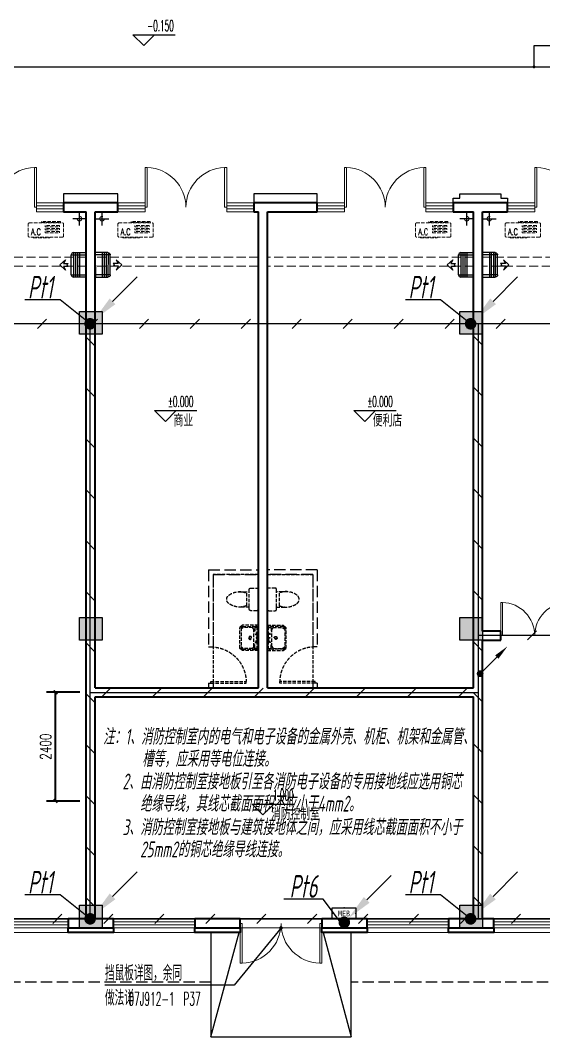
# Model space of a CAD drawing. Extents: x 491024 to 1725648, y 860327 to 1705161.
# Drawn here: x 880075 to 891629, y 1135056 to 1157482 of the extents above; entities that cross this region are included whole.
import ezdxf
from ezdxf.enums import TextEntityAlignment as Align

# ---------------------------------------------------------------- set-up
doc = ezdxf.new("R2010")
doc.units = 0
doc.header["$LTSCALE"] = 1000
doc.header["$MEASUREMENT"] = 0
for name, pattern in [('__DASH', [0.35, 0.25, -0.1]), ('CENTER2', [1.125, 0.75, -0.125, 0.125, -0.125]), ('DASH', [0.35, 0.25, -0.1])]:
    doc.linetypes.add(name, pattern=pattern)
doc.layers.get('Defpoints').update_dxf_attribs({"color": 8})
for name, color, linetype in [('!!电气', 1, 'Continuous'), ('1-照明设备', 3, 'Continuous'), ('A-AC', 8, 'Continuous'), ('A-EQPM-MECH', 8, 'Continuous'), ('AXIS', 8, 'Continuous'), ('DIM-照明', 3, 'Continuous'), ('DIM_ELEV', 8, 'Continuous'), ('DIM_LEAD', 8, 'Continuous'), ('LWIRE', 4, 'Continuous'), ('PUB_TEXT', 8, 'Continuous'), ('S-COLU-HATCH', 8, 'Continuous'), ('S-COLU-LINE1', 8, 'Continuous'), ('SHTLN', 4, 'Continuous'), ('WIRE-接地', 2, 'Continuous'), ('卫生间', 8, 'Continuous'), ('平面线脚', 8, 'Continuous'), ('机电标识类', 8, 'Continuous')]:
    doc.layers.add(name, color=color, linetype=linetype)
for name, color, linetype, lineweight in [('WALL', 8, 'Continuous', 40), ('WINDOW', 8, 'Continuous', 15), ('平面-看线', 8, 'Continuous', 15), ('平面-空调预留孔', 8, 'Continuous', 15), ('空调', 8, 'Continuous', 13)]:
    doc.layers.add(name, color=color, linetype=linetype, lineweight=lineweight)
doc.layers.add('审核', color=1, linetype='Continuous', plot=False)
doc.styles.add('_TCH_DIM', font='SIMPLEX.shx', dxfattribs={"width": 0.7, "bigfont": 'GBCBIG.shx'})
doc.styles.add('_TCH_DIM_T3', font='SIMPLEX', dxfattribs={"width": 0.705882, "bigfont": 'GBCBIG'})
doc.styles.add('_TCH_LABEL', font='simhei.ttf')
doc.styles.add('_TEL_DIM', font='SIMPLEX', dxfattribs={"width": 0.8, "height": 3.5, "bigfont": 'HZTXT'})
doc.styles.add('HZTXT', font='gbeitc.shx', dxfattribs={"width": 0.8, "height": 400, "bigfont": 'hztxt.shx'})
doc.styles.get("Standard").update_dxf_attribs({"font": 'gbenor.shx', "bigfont": 'gbcbig.shx'})
doc.dimstyles.new('_TCH_ARCH&&80', dxfattribs={"dimtxt": 238, "dimasz": 80, "dimexe": 200, "dimexo": 240, "dimgap": 101, "dimtad": 1, "dimdec": 0, "dimzin": 0, "dimdsep": 46, "dimtxsty": '_TCH_DIM_T3', "dimblk": 'ARCHTICK', "dimcen": 0.09, "dimclrt": 4, "dimazin": 2, "dimtfac": 1, "dimtdec": 0, "dimtix": 1, "dimtmove": 2, "dimatfit": 3, "dimfxl": 1, "dimtolj": 1, "dimtzin": 0, "dimarcsym": 0})

# ---------------------------------------------------------------- blocks, each defined once
blk = doc.blocks.new('QER5Y5WE3')
for p, q in [((-194, 188), (-1, 388)), ((72, 389), (-156, 153)), ((292, -73), (-90, 296)), ((321, -43), (-61, 326)), ((360, -17), (-29, 359)), ((389, 14), (0, 389)), ((72, 389), (387, 86)), ((236, 408), (404, 419)), ((326, 383), (236, 408)), ((326, 383), (253, 308)), ((297, 307), (253, 308)), ((299, 264), (297, 307)), ((372, 340), (299, 264)), ((399, 251), (372, 340)), ((399, 251), (404, 419)), ((194, -188), (-194, 188)), ((387, 86), (159, -151)), ((388, 13), (194, -188))]:
    blk.add_line(p, q)
for centre, start, end in [((36, 352), 46.0154, 136.0154), ((351, 49), 316.0154, 46.0154)]:
    blk.add_arc(centre, 51.3, start, end)
blk = doc.blocks.new('gsergvr')
at = {"layer": '平面-空调预留孔', "linetype": 'DASH', "ltscale": 0.3}
for p, q in [((34075, 17176), (34075, 17166)), ((34085, 17156), (34438, 17156)), ((34448, 17166), (34448, 17176))]:
    blk.add_line(p, q, dxfattribs=at)
for points in [[(34679, 17515), (34260, 17515), (34260, 17500), (34679, 17500)], [(34658, 17428), (34343, 17428), (34343, 17399), (34658, 17399)], [(34658, 17362), (34343, 17362), (34343, 17333), (34658, 17333)], [(34658, 17296), (34343, 17296), (34343, 17267), (34658, 17267)]]:
    blk.add_lwpolyline(points, close=True, dxfattribs=at)
blk.add_lwpolyline([(34729, 17176), (33989, 17176, -0.414214), (33969, 17196), (33969, 17466, -0.414214), (33989, 17486), (34729, 17486, -0.414214), (34749, 17466), (34749, 17196, -0.414214)], format="xyb", close=True, dxfattribs=at)
for centre, start, end in [((34085, 17166), 180, 270), ((34438, 17166), 270, 0)]:
    blk.add_arc(centre, 10, start, end, dxfattribs=at)
at = {"layer": '平面-空调预留孔', "linetype": 'DASH', "ltscale": 0.3, "style": '_TCH_DIM', "width": 0.705882}
blk.add_text('A.C', height=146.9, dxfattribs=at).set_placement((34028, 17216))
blk = doc.blocks.new('GSDFD')
at = {"layer": '机电标识类', "color": 250, "linetype": 'DASH', "ltscale": 400}
for p, q in [((14683876, 6457939), (14683876, 6458239)), ((14683726, 6458089), (14684026, 6458089))]:
    blk.add_line(p, q, dxfattribs=at)
at = {"layer": '空调', "color": 1, "linetype": 'DASH'}
blk.add_circle((14683876, 6458089), 50, dxfattribs=at)
blk = doc.blocks.new('1241241')
at = {"layer": '审核', "color": 251, "linetype": '__DASH'}
for p, q in [((1100, 2600), (0, 2600)), ((0, 2500), (0, 2600)), ((1000, 2500), (0, 2500)), ((1000, 2500), (1000, 900)), ((1100, 2600), (1100, 900)), ((1100, 900), (1000, 900)), ((1000, 100), (1000, 100)), ((1100, 100), (1000, 100)), ((1100, 100), (1000, 100)), ((1000, 100), (1000, 0)), ((1100, 100), (1000, 100)), ((1100, 0), (1000, 0)), ((1100, 100), (1100, 100)), ((1100, 100), (1100, 0))]:
    blk.add_line(p, q, dxfattribs=at)
at = {"layer": '审核', "color": 251, "linetype": '__DASH', "ltscale": 0.3}
for p, q in [((0, 2170), (0, 1730)), ((170, 2200), (30, 2200)), ((200, 2119), (200, 2170)), ((200, 1780), (200, 2119)), ((430, 2119), (200, 2119)), ((260, 2089), (260, 1810)), ((30, 1700), (170, 1700)), ((200, 1730), (200, 1780)), ((200, 1780), (430, 1780)), ((0, 1379), (350, 1379)), ((0, 819), (0, 1379)), ((349, 1351), (26, 1351)), ((26, 848), (26, 1351)), ((51, 1379), (51, 1352)), ((123, 1380), (123, 1352)), ((381, 1321), (349, 1351)), ((350, 1379), (410, 1329)), ((26, 1331), (79, 1331)), ((26, 1010), (26, 1190)), ((79, 1331), (79, 1253)), ((84, 1248), (100, 1248)), ((100, 909), (100, 1289)), ((101, 1291), (127, 1331)), ((127, 1331), (335, 1331)), ((335, 1331), (381, 1290)), ((381, 1321), (381, 878)), ((410, 869), (410, 1329)), ((26, 1100), (26, 1010)), ((79, 868), (79, 945)), ((84, 950), (100, 950)), ((100, 909), (127, 868)), ((335, 868), (381, 909)), ((1100, 900), (1000, 900)), ((0, 819), (350, 819)), ((26, 868), (79, 868)), ((349, 848), (26, 848)), ((51, 822), (51, 848)), ((123, 820), (123, 848)), ((127, 868), (335, 868)), ((381, 878), (349, 848)), ((350, 819), (410, 869)), ((270, 100), (270, 140)), ((1050, 140), (270, 140)), ((1050, 100), (270, 100)), ((1100, 100), (1000, 100)), ((1050, 100), (1050, 140))]:
    blk.add_line(p, q, dxfattribs=at)
blk.add_lwpolyline([(1000, 0), (0, 0), (0, 2500), (1000, 2500)], close=True, dxfattribs=at)
for centre, radius in [((54, 1190), 15), ((182, 1100), 33.1), ((182, 1100), 24.9), ((44, 1100), 8), ((56, 1010), 15)]:
    blk.add_circle(centre, radius, dxfattribs=at)
for centre, radius, start, end in [((30, 2170), 30, 90, 180), ((170, 2170), 30, 0, 90), ((413, 1722), 398, 53.3619, 112.5495), ((590, 1950), 110, 303.4509, 56.5491), ((413, 2177), 398, 247.4505, 306.6381), ((30, 1730), 30, 180, 270), ((170, 1730), 30, 270, 0), ((84, 1253), 5, 180, 270), ((105, 1289), 5, 147.2444, 180), ((84, 945), 5, 90, 180), ((1050, 120), 780, 90, 178.5307)]:
    blk.add_arc(centre, radius, start, end, dxfattribs=at)
blk = doc.blocks.new('rewerwer')
at = {"layer": 'S-COLU-HATCH'}
h = blk.add_hatch(color=256, dxfattribs=at)
h.dxf.hatch_style = 1
h.paths.add_polyline_path([(1309938, 1151056), (1310438, 1151056), (1310438, 1150556), (1309938, 1150556)])
h = blk.add_hatch(color=256, dxfattribs=at)
h.dxf.hatch_style = 1
h.paths.add_polyline_path([(1318338, 1151056), (1318838, 1151056), (1318838, 1150556), (1318338, 1150556)])
h = blk.add_hatch(color=256, dxfattribs=at)
h.dxf.hatch_style = 1
h.paths.add_polyline_path([(1309938, 1144306), (1310438, 1144306), (1310438, 1143806), (1309938, 1143806)])
h = blk.add_hatch(color=256, dxfattribs=at)
h.dxf.hatch_style = 1
h.paths.add_polyline_path([(1318338, 1144306), (1318838, 1144306), (1318838, 1143806), (1318338, 1143806)])
h = blk.add_hatch(color=256, dxfattribs=at)
h.dxf.hatch_style = 1
h.paths.add_polyline_path([(1309938, 1137956), (1310438, 1137956), (1310438, 1137456), (1309938, 1137456)])
h = blk.add_hatch(color=256, dxfattribs=at)
h.dxf.hatch_style = 1
h.paths.add_polyline_path([(1318338, 1137956), (1318838, 1137956), (1318838, 1137456), (1318338, 1137456)])
at = {"layer": 'S-COLU-LINE1'}
for points in [[(1309938, 1151056), (1310438, 1151056), (1310438, 1150556), (1309938, 1150556)], [(1318338, 1151056), (1318838, 1151056), (1318838, 1150556), (1318338, 1150556)], [(1309938, 1144306), (1310438, 1144306), (1310438, 1143806), (1309938, 1143806)], [(1318338, 1144306), (1318838, 1144306), (1318838, 1143806), (1318338, 1143806)], [(1309938, 1137956), (1310438, 1137956), (1310438, 1137456), (1309938, 1137456)], [(1318338, 1137956), (1318838, 1137956), (1318838, 1137456), (1318338, 1137456)]]:
    blk.add_lwpolyline(points, close=True, dxfattribs=at)
blk = doc.blocks.new('_ArchTick')
at = {"color": 0, "linetype": 'ByBlock', "const_width": 0.4}
blk.add_lwpolyline([(-0.5, -0.5), (0.5, 0.5)], dxfattribs=at)
blk = doc.blocks.new('*D127')
at = {"layer": 'AXIS', "color": 0, "lineweight": -2, "transparency": 16777216}
for p, q in [((1309948, 1142656), (1309211, 1142656)), ((1309411, 1140256), (1309411, 1142656)), ((1309948, 1140256), (1309211, 1140256))]:
    blk.add_line(p, q, dxfattribs=at)
at = {"layer": 'Defpoints', "color": 0, "transparency": 16777216}
for p in [(1309411, 1142656), (1310188, 1142656), (1310188, 1140256)]:
    blk.add_point(p, dxfattribs=at)
at = {"layer": 'AXIS', "color": 0, "lineweight": -2, "transparency": 16777216, "xscale": 80, "yscale": 80, "zscale": 80}
for p, rotation in [((1309411, 1142656), 90), ((1309411, 1140256), 270)]:
    blk.add_blockref('_ArchTick', p, dxfattribs=dict(at, rotation=rotation))
at = {"layer": 'AXIS', "color": 4, "transparency": 16777216, "insert": (1309191, 1141456), "char_height": 238, "attachment_point": 5, "rotation": 90, "style": '_TCH_DIM_T3'}
blk.add_mtext('\\A1;2400', dxfattribs=at)
blk = doc.blocks.new('$DorLib2D$00000002')
for p, q in [((-0.5, 0), (-0.5, 0.4875)), ((-0.475, 0.4875), (-0.5, 0.4875)), ((-0.475, 0), (-0.475, 0.4875)), ((0.475, 0), (0.475, 0.4875)), ((0.475, 0.4875), (0.5, 0.4875)), ((0.5, 0), (0.5, 0.4875)), ((-0.5, 0), (-0.475, 0)), ((0.5, 0), (0.475, 0))]:
    blk.add_line(p, q)
at = {"lineweight": 13}
for centre, start, end in [((-0.4875, 0), 0, 88.53072), ((0.4875, 0), 91.46928, 180)]:
    blk.add_arc(centre, 0.4875, start, end, dxfattribs=at)
blk = doc.blocks.new('$WINLIB2D$00000001')
at = {"color": 0}
for points in [[(-0.5, 0.5), (-0.5, -0.5)], [(-0.5, 0.5), (0.5, 0.5)], [(0.5, -0.5), (0.5, 0.5)], [(0.5, 0.167), (-0.5, 0.167)], [(0.5, -0.167), (-0.5, -0.167)], [(-0.5, -0.5), (0.5, -0.5)]]:
    blk.add_lwpolyline(points, dxfattribs=at)
blk = doc.blocks.new('$TelecSys$00000008')
blk.add_line((0.4, 0.4), (-0.4, -0.4))
blk = doc.blocks.new('$equip_U$00000464(pc538)')
blk.add_lwpolyline([(-0.72, 0.66), (0.72, 0.66), (0.72, 0), (-0.72, 0)], close=True)
for p in [(0, 0.66), (-0.72, 0.33), (0, 0), (0.72, 0.33)]:
    blk.add_point(p)
at = {"color": 7, "style": '_TCH_LABEL'}
blk.add_attdef('$TEXT$', text='', height=0.36, dxfattribs=at).set_placement((-0.006, 0.325), align=Align.MIDDLE_CENTER)
at = {"color": 7, "style": '_TEL_DIM', "flags": 1}
blk.add_attdef('A', text='', height=0.000025, dxfattribs=at).set_placement((0, 0), align=Align.MIDDLE_CENTER)
blk = doc.blocks.new('$TelecSys$00000078')
for p, q in [((1.15, 1.15), (0.55, 0.55)), ((0.104, 0.104), (0.104, 0.104)), ((-0.104, -0.104), (-0.104, -0.104))]:
    blk.add_line(p, q)
at = {"const_width": 0.142}
blk.add_lwpolyline([(-0.071, 0, 1), (0.071, 0, 1)], format="xyb", close=True, dxfattribs=at)
blk.add_solid([(0.62, 0.48), (0.48, 0.62), (0.1, 0.1)])
at = {"width": 0.8, "flags": 9}
blk.add_attdef('A', (0, 0), '', height=0.00002, dxfattribs=at)
blk = doc.blocks.new('$TelecSys$00000079')
for p, q in [((0.7, 0.7), (0, 0)), ((0.104, 0.104), (0.104, 0.104)), ((-0.104, -0.104), (-0.104, -0.104))]:
    blk.add_line(p, q)
at = {"const_width": 0.142}
blk.add_lwpolyline([(-0.071, 0, 1), (0.071, 0, 1)], format="xyb", close=True, dxfattribs=at)
blk.add_solid([(0.63, 0.77), (0.77, 0.63), (1.15, 1.15)])
at = {"width": 0.8, "flags": 9}
blk.add_attdef('A', (0, 0), '', height=0.00002, dxfattribs=at)
blk = doc.blocks.new('SDFSDFGSDFGSDFHG')
at = {"layer": 'A-EQPM-MECH', "color": 8}
for points in [[(1293087.7, 1153656.1), (1293087.7, 1156456.1), (1327287.7, 1156456.1), (1327287.7, 1153656.1)], [(1312837.3, 1137356.1), (1312837.3, 1135056.1), (1315937.3, 1135056.1), (1315937.3, 1137356.1)], [(1312837.3, 1135056.1), (1313460.2, 1137356.1)], [(1315287.3, 1137456.1), (1315287.7, 1137454.6)], [(1315314.4, 1137356.1), (1315937.3, 1135056.1)]]:
    blk.add_lwpolyline(points, dxfattribs=at)
at = {"layer": 'DIM_ELEV', "color": 8}
for p, q in [((1311357, 1156924.4), (1311117, 1157164.4)), ((1311117, 1157164.4), (1312052.3, 1157164.4)), ((1311357, 1156924.4), (1311597, 1157164.4)), ((1311835.6, 1148630.9), (1311595.6, 1148870.9)), ((1311595.6, 1148870.9), (1312530.9, 1148870.9)), ((1311835.6, 1148630.9), (1312075.6, 1148870.9)), ((1316235.6, 1148630.9), (1315995.6, 1148870.9)), ((1315995.6, 1148870.9), (1316930.9, 1148870.9)), ((1316235.6, 1148630.9), (1316475.6, 1148870.9)), ((1313987.4, 1139949.8), (1313747.4, 1140189.8)), ((1313747.4, 1140189.8), (1314682.7, 1140189.8)), ((1313987.4, 1139949.8), (1314227.4, 1140189.8))]:
    blk.add_line(p, q, dxfattribs=at)
at = {"layer": 'DIM_LEAD', "color": 8}
for p, q in [((1319973.9, 1156456.1), (1319973.9, 1156928.3)), ((1319973.9, 1156456.1), (1319973.9, 1156928.3)), ((1319973.9, 1156456.1), (1319973.9, 1156928.3)), ((1319973.9, 1156456.1), (1319973.9, 1156928.3)), ((1319973.9, 1156928.3), (1321386.9, 1156928.3)), ((1314387.3, 1137456.1), (1313356.4, 1136191.8)), ((1313356.4, 1136191.8), (1310500.9, 1136191.8))]:
    blk.add_line(p, q, dxfattribs=at)
for points, const_width in [([(1319973.9, 1156440.1, 1), (1319973.9, 1156472.1, 1)], 32), ([(1319973.9, 1156440.1, 1), (1319973.9, 1156472.1, 1)], 32), ([(1319973.9, 1156440.1, 1), (1319973.9, 1156472.1, 1)], 32), ([(1319973.9, 1156440.1, 1), (1319973.9, 1156472.1, 1)], 32), ([(1314399.9, 1137471.6, 1), (1314374.6, 1137440.6, 1)], 40)]:
    blk.add_lwpolyline(points, format="xyb", close=True, dxfattribs=dict(at, const_width=const_width))
at = {"layer": 'WALL', "color": 8}
for p, q in [((1310187.7, 1153456.1), (1309587.7, 1153456.1)), ((1309587.7, 1153456.1), (1309587.7, 1153256.1)), ((1310787.7, 1153456.1), (1310187.7, 1153456.1)), ((1310787.7, 1153256.1), (1310787.7, 1153456.1)), ((1313987.7, 1153456.1), (1313787.7, 1153456.1)), ((1313787.7, 1153456.1), (1313787.7, 1153256.1)), ((1315187.7, 1153456.1), (1313987.7, 1153456.1)), ((1315187.7, 1153256.1), (1315187.7, 1153456.1)), ((1318737.7, 1153456.1), (1318187.7, 1153456.1)), ((1318187.7, 1153456.1), (1318187.7, 1153256.1)), ((1319387.7, 1153456.1), (1318737.7, 1153456.1)), ((1319387.7, 1153256.1), (1319387.7, 1153456.1)), ((1309587.7, 1153256.1), (1310087.7, 1153256.1)), ((1310087.7, 1142656.1), (1310087.7, 1153256.1)), ((1310287.7, 1142756.1), (1310287.7, 1153256.1)), ((1310287.7, 1153256.1), (1310787.7, 1153256.1)), ((1313787.7, 1153256.1), (1313887.7, 1153256.1)), ((1313887.7, 1142756.1), (1313887.7, 1153256.1)), ((1314087.7, 1142756.1), (1314087.7, 1153256.1)), ((1314087.7, 1153256.1), (1315187.7, 1153256.1)), ((1318187.7, 1153256.1), (1318637.7, 1153256.1)), ((1318637.7, 1143906.1), (1318637.7, 1153256.1)), ((1318837.7, 1153256.1), (1319387.7, 1153256.1)), ((1318837.7, 1144006.1), (1318837.7, 1153256.1)), ((1319238.1, 1144006.1), (1318837.7, 1144006.1)), ((1319238.1, 1143806.1), (1319238.1, 1144006.1)), ((1318637.7, 1142756.1), (1318637.7, 1143906.1)), ((1318837.7, 1142656.1), (1318837.7, 1143806.1)), ((1318837.7, 1143806.1), (1319238.1, 1143806.1)), ((1310087.7, 1137656.1), (1310087.7, 1142656.1)), ((1310287.7, 1142756.1), (1313887.7, 1142756.1)), ((1314087.7, 1142756.1), (1318637.7, 1142756.1)), ((1318837.7, 1137656.1), (1318837.7, 1142656.1)), ((1310287.7, 1137656.1), (1310287.7, 1142556.1)), ((1310287.7, 1142556.1), (1313987.7, 1142556.1)), ((1313987.7, 1142556.1), (1318637.7, 1142556.1)), ((1318637.7, 1137656.1), (1318637.7, 1142556.1)), ((1310087.7, 1137656.1), (1309687.7, 1137656.1)), ((1309687.7, 1137656.1), (1309687.7, 1137456.1)), ((1310687.7, 1137656.1), (1310287.7, 1137656.1)), ((1310687.7, 1137456.1), (1310687.7, 1137656.1)), ((1313487.3, 1137656.1), (1312487.7, 1137656.1)), ((1312487.7, 1137656.1), (1312487.7, 1137456.1)), ((1313487.3, 1137456.1), (1313487.3, 1137656.1)), ((1316287.7, 1137656.1), (1315287.3, 1137656.1)), ((1315287.3, 1137656.1), (1315287.3, 1137456.1)), ((1316287.7, 1137456.1), (1316287.7, 1137656.1)), ((1318637.7, 1137656.1), (1318087.7, 1137656.1)), ((1318087.7, 1137656.1), (1318087.7, 1137456.1)), ((1319087.7, 1137656.1), (1318837.7, 1137656.1)), ((1319087.7, 1137456.1), (1319087.7, 1137656.1)), ((1309687.7, 1137456.1), (1310187.7, 1137456.1)), ((1310187.7, 1137456.1), (1310687.7, 1137456.1)), ((1312487.7, 1137456.1), (1313487.3, 1137456.1)), ((1315287.3, 1137456.1), (1316287.7, 1137456.1)), ((1318087.7, 1137456.1), (1318737.7, 1137456.1)), ((1318737.7, 1137456.1), (1319087.7, 1137456.1))]:
    blk.add_line(p, q, dxfattribs=at)
for points in [[(1310687.7, 1137456.1), (1310687.7, 1137356.1), (1309687.7, 1137356.1), (1309687.7, 1137456.1)], [(1313487.3, 1137456.1), (1313487.3, 1137356.1), (1312487.3, 1137356.1), (1312487.3, 1137456.1)], [(1316287.7, 1137456.1), (1316287.7, 1137356.1), (1315287.7, 1137356.1), (1315287.7, 1137456.1)], [(1319087.7, 1137456.1), (1319087.7, 1137356.1), (1318087.7, 1137356.1), (1318087.7, 1137456.1)]]:
    blk.add_lwpolyline(points, dxfattribs=at)
at = {"layer": 'WINDOW', "color": 8}
for p, q in [((1315287.3, 1137656.1), (1313487.3, 1137656.1)), ((1315287.3, 1137456.1), (1313487.3, 1137456.1))]:
    blk.add_line(p, q, dxfattribs=at)
at = {"layer": '卫生间', "color": 8, "linetype": 'DASH'}
for points in [[(1312837.3, 1136256.1), (1296537.7, 1136256.1)], [(1365087.7, 1136256.1), (1315937.3, 1136256.1)]]:
    blk.add_lwpolyline(points, dxfattribs=at)
at = {"layer": '平面-看线', "color": 8, "linetype": 'DASH', "ltscale": 0.8}
for points in [[(1322587.7, 1153256.1), (1322587.7, 1152056.6), (1318837.7, 1152056.6)], [(1322387.7, 1153256.1), (1322387.7, 1152256.6), (1318837.7, 1152256.6)], [(1310087.7, 1152256.6), (1306087.7, 1152256.6)], [(1310087.7, 1152056.6), (1306087.7, 1152056.6)], [(1313887.7, 1152256.6), (1310287.7, 1152256.6)], [(1313887.7, 1152056.6), (1310287.7, 1152056.6)], [(1318637.7, 1152256.6), (1314087.7, 1152256.6)], [(1318637.7, 1152056.6), (1314087.7, 1152056.6)]]:
    blk.add_lwpolyline(points, dxfattribs=at)
at = {"layer": '平面-看线', "color": 8}
for points in [[(1307887.7, 1137356.1), (1309687.7, 1137356.1)], [(1310687.3, 1137356.1), (1312487.3, 1137356.1)], [(1316287.7, 1137356.1), (1318087.7, 1137356.1)], [(1319087.7, 1137356.1), (1320887.7, 1137356.1)]]:
    blk.add_lwpolyline(points, dxfattribs=at)
at = {"layer": '平面线脚', "color": 8}
for points in [[(1310787.7, 1153456.1), (1310787.7, 1153656.1), (1309587.7, 1153656.1), (1309587.7, 1153456.1)], [(1315187.7, 1153456.1), (1315187.7, 1153656.1), (1313787.7, 1153656.1), (1313787.7, 1153456.1)], [(1318187.7, 1153456.1), (1318187.7, 1153556.1), (1318337.7, 1153556.1), (1318337.7, 1153656.1), (1319237.7, 1153656.1), (1319237.7, 1153556.1), (1319387.7, 1153556.1), (1319387.7, 1153456.1)]]:
    blk.add_lwpolyline(points, dxfattribs=at)
at = {"color": 8, "xscale": -1}
for name, p in [('GSDFD', (15993814.3, -5304983.8)), ('GSDFD', (16002364.3, -5304983.8)), ('1241241', (1313887.7, 1142756.1))]:
    blk.add_blockref(name, p, dxfattribs=at)
at = {"color": 8}
for name, p in [('GSDFD', (-13373438.9, -5304983.8)), ('GSDFD', (-13364888.9, -5304983.8)), ('1241241', (1314087.7, 1142756.1))]:
    blk.add_blockref(name, p, dxfattribs=at)
at = {"layer": 'A-AC', "color": 8, "linetype": 'ByBlock', "rotation": 133.9846063388433}
for p in [(1310087.7, 1152086.1), (1318637.7, 1152086.1)]:
    blk.add_blockref('QER5Y5WE3', p, dxfattribs=at)
at = {"layer": 'A-AC', "color": 8, "linetype": 'ByBlock', "xscale": -1, "rotation": 226.0153936611567}
for p in [(1310287.7, 1152086.1), (1318837.7, 1152086.1)]:
    blk.add_blockref('QER5Y5WE3', p, dxfattribs=at)
at = {"layer": 'S-COLU-LINE1', "color": 8}
blk.add_blockref('rewerwer', (0, 0), dxfattribs=at)
at = {"layer": 'WINDOW', "color": 8}
for name, p, xscale, yscale, zscale, rotation in [('$DorLib2D$00000002', (1308087.7, 1153356.1), -1800, -1800, -1800, 179.9999999999746), ('$DorLib2D$00000002', (1312287.7, 1153356.1), 1800, 1800, 1800, 359.999999999979), ('$DorLib2D$00000002', (1316687.7, 1153356.1), 1800, 1800, 1800, 359.9999999999803), ('$DorLib2D$00000002', (1320887.7, 1153356.1), 1800, 1800, 1800, 359.9999999999921), ('$WINLIB2D$00000001', (1309287.7, 1153356.1), -600, 200, -600, 179.9999999999746), ('$WINLIB2D$00000001', (1311087.7, 1153356.1), 600, -200, 600, 359.999999999979), ('$WINLIB2D$00000001', (1313487.7, 1153356.1), 600, -200, 600, 359.999999999979), ('$WINLIB2D$00000001', (1315487.7, 1153356.1), 600, -200, 600, 359.9999999999803), ('$WINLIB2D$00000001', (1317887.7, 1153356.1), 600, -200, 600, 359.9999999999803), ('$WINLIB2D$00000001', (1319687.7, 1153356.1), 600, -200, 600, 359.9999999999921), ('$DorLib2D$00000002', (1319988.1, 1143906.1), 1500, 1500, 1500, 1.494103880900771e-10), ('$WINLIB2D$00000001', (1308787.7, 1137556.1), 1800, -200, 1800, 180.0000000000081), ('$WINLIB2D$00000001', (1311587.7, 1137556.1), 1800, -200, 1800, 179.9999999999938), ('$DorLib2D$00000002', (1314387.3, 1137556.1), -1800, 1800, -1800, 179.9999999999938), ('$WINLIB2D$00000001', (1317187.7, 1137556.1), 1800, -200, 1800, 179.9999999999938), ('$WINLIB2D$00000001', (1319987.7, 1137556.1), -1800, -200, -1800, 179.9999999999931)]:
    blk.add_blockref(name, p, dxfattribs=dict(at, xscale=xscale, yscale=yscale, zscale=zscale, rotation=rotation))
at = {"layer": '平面-空调预留孔', "color": 8}
for p in [(1274839.1, 1135524.9), (1276819.1, 1135524.9), (1283389.1, 1135524.9), (1285369.1, 1135524.9)]:
    blk.add_blockref('gsergvr', p, dxfattribs=at)
at = {"layer": 'PUB_TEXT', "color": 8, "style": '_TCH_DIM'}
for s, height, width, p in [('-0.150', 238, 0.494118, (1311434.7, 1157244.5)), ('%%P0.000', 238, 0.494118, (1311890.9, 1148951)), ('%%P0.000', 238, 0.494118, (1316290.9, 1148951)), ('1.000', 238, 0.494118, (1314210.7, 1140269.9)), ('挡鼠板详图，余同', 337.59, 0.7, (1310500.9, 1136291.9)), ('做法详', 337.59, 0.7, (1310500.9, 1135741.7)), ('07J912-1', 297.5, 0.494118, (1311017, 1135741.7)), ('P37', 297.5, 0.494118, (1312228, 1135741.7))]:
    blk.add_text(s, height=height, dxfattribs=dict(at, width=width)).set_placement(p)
at = {"layer": 'PUB_TEXT', "color": 8}
for s, p in [('商业', (1312014.7, 1148519.2)), ('便利店', (1316414.7, 1148519.2)), ('消防控制室', (1314166.5, 1139838.2))]:
    blk.add_text(s, height=270.07, dxfattribs=at).set_placement(p)
at = {"layer": 'AXIS', "color": 8}
dim = blk.add_aligned_dim(p1=(1310187.7, 1140256.1), p2=(1310187.7, 1142656.1), distance=776.5, dimstyle='_TCH_ARCH&&80', dxfattribs=at)
dim.commit()
dim.dimension.update_dxf_attribs({"geometry": '*D127', "text_midpoint": (1309191.2, 1141456.1)})

msp = doc.modelspace()

# ---------------------------------------------------------------- linework, layer by layer
at = {"layer": '!!电气'}
for points in [[(881616.3, 1150786.1), (880951.8, 1151314.8), (880176.7, 1151314.8)], [(890016.3, 1150786.1), (889351.8, 1151314.8), (888576.7, 1151314.8)], [(881616.3, 1137656.1), (880951.8, 1138184.8), (880176.7, 1138184.8)], [(890016.3, 1137656.1), (889351.8, 1138184.8), (888576.7, 1138184.8)], [(887188, 1137527.5), (886759.7, 1138093.1), (885889.5, 1138093.1)]]:
    msp.add_lwpolyline(points, dxfattribs=at)
at = {"layer": 'WIRE-接地', "linetype": 'CENTER2', "const_width": 30}
for points in [[(864731, 1150790.6), (864731, 1137656.1), (936431, 1137656.1), (936431, 1147156.1), (928838, 1147156.1), (928838, 1148908.1), (898625.9, 1148908.1), (898625.9, 1150786.1), (864731, 1150786.1), (864731, 1137656.1)], [(881616.3, 1150786.1), (881616.3, 1137656.1)], [(890187, 1150786.1), (890187, 1137656.1)], [(890187, 1143911.3), (936431, 1143911.3)], [(890187, 1142645.4), (881616.3, 1142645.4)]]:
    msp.add_lwpolyline(points, dxfattribs=at)

# ---------------------------------------------------------------- block references
at = {"layer": '1-照明设备', "xscale": 363.6363636363531, "yscale": 363.6363636363531, "zscale": 363.6363636363531}
msp.add_blockref('$equip_U$00000464(pc538)', (887223.8, 1137656.1), dxfattribs=at).add_auto_attribs({'$TEXT$': 'MEB'})
at = {"layer": 'LWIRE', "xscale": 900, "yscale": 900, "zscale": 900}
for p in [(881616.3, 1150786.1), (890016.3, 1150786.1), (881616.3, 1137656.1), (887227.7, 1137579.2), (890016.3, 1137656.1)]:
    msp.add_blockref('$TelecSys$00000078', p, dxfattribs=at)
at = {"layer": 'LWIRE', "color": 2, "xscale": 525, "yscale": 525, "zscale": 525}
msp.add_blockref('$TelecSys$00000079', (890226.3, 1143065.2), dxfattribs=at)
at = {"layer": 'SHTLN', "xscale": 250, "yscale": 250, "zscale": 250}
for p, rotation in [((880553.4, 1150786.1), 180), ((881678.4, 1150786.1), 180), ((882803.4, 1150786.1), 180), ((883928.4, 1150786.1), 180), ((885053.4, 1150786.1), 180), ((886178.4, 1150786.1), 180), ((887303.4, 1150786.1), 180), ((888428.4, 1150786.1), 180), ((889553.4, 1150786.1), 180), ((890678.4, 1150786.1), 180), ((881616.3, 1150408.6), 270), ((890187, 1150408.6), 269.9999999996267), ((881616.3, 1149283.6), 270), ((890187, 1149283.6), 269.9999999996267), ((881616.3, 1148158.6), 270), ((890187, 1148158.6), 269.9999999996267), ((881616.3, 1147033.6), 270), ((890187, 1147033.6), 269.9999999996267), ((881616.3, 1145908.6), 270), ((890187, 1145908.6), 269.9999999996267), ((881616.3, 1144783.6), 270), ((890187, 1144783.6), 269.9999999996267), ((881616.3, 1143658.6), 270), ((890187, 1143658.6), 269.9999999996267), ((881616.3, 1142533.6), 270), ((881964.2, 1142645.4), 180), ((883089.2, 1142645.4), 180), ((884214.2, 1142645.4), 180), ((885339.2, 1142645.4), 180), ((886464.2, 1142645.4), 180), ((887589.2, 1142645.4), 180), ((888714.2, 1142645.4), 180), ((889839.2, 1142645.4), 180), ((890187, 1142533.6), 269.9999999996267), ((881616.3, 1141408.6), 270), ((890187, 1141408.6), 269.9999999996267), ((881616.3, 1140283.6), 270), ((890187, 1140283.6), 269.9999999996267), ((881616.3, 1139158.6), 270), ((890187, 1139158.6), 269.9999999996267), ((881616.3, 1138033.6), 270), ((890187, 1138033.6), 269.9999999996267)]:
    msp.add_blockref('$TelecSys$00000008', p, dxfattribs=dict(at, rotation=rotation))
for p in [(891371.5, 1143911.3), (880893.5, 1137656.1), (882018.5, 1137656.1), (883143.5, 1137656.1), (884268.5, 1137656.1), (885393.5, 1137656.1), (886518.5, 1137656.1), (887643.5, 1137656.1), (888768.5, 1137656.1), (889893.5, 1137656.1), (891018.5, 1137656.1)]:
    msp.add_blockref('$TelecSys$00000008', p, dxfattribs=at)
at = {"layer": 'WALL'}
msp.add_blockref('SDFSDFGSDFGSDFHG', (-428556.7, 0), dxfattribs=at)

# ---------------------------------------------------------------- texts
at = {"layer": 'DIM-照明', "color": 7, "ltscale": 0.8, "style": 'HZTXT', "width": 0.7}
for s, p in [('Pt1', (880519.7, 1151594.1)), ('Pt1', (888919.7, 1151594.1)), ('Pt1', (880519.7, 1138464.1)), ('Pt6', (886327.6, 1138372.5)), ('Pt1', (888919.7, 1138464.1))]:
    msp.add_text(s, height=500, dxfattribs=at).set_placement(p, align=Align.MIDDLE)
at = {"layer": 'DIM-照明', "style": 'HZTXT', "width": 0.7}
for s, p in [('注：1、消防控制室内的电气和电子设备的金属外壳、机柜、机架和金属管、', (881902.7, 1141500.8)), ('槽等，应采用等电位连接。', (882765.2, 1141011.3)), ('2、由消防控制室接地板引至各消防电子设备的专用接地线应选用铜芯', (882329.7, 1140510.3)), ('绝缘导线，其线芯截面面积不应小于4mm2。', (882720.7, 1140022.3)), ('3、消防控制室接地板与建筑接地体之间，应采用线芯截面面积不小于', (882329.7, 1139501.8)), ('25mm2的铜芯绝缘导线连接。', (882720.7, 1139013.8))]:
    msp.add_text(s, height=350, dxfattribs=at).set_placement(p)

doc.saveas('drawing.dxf')
